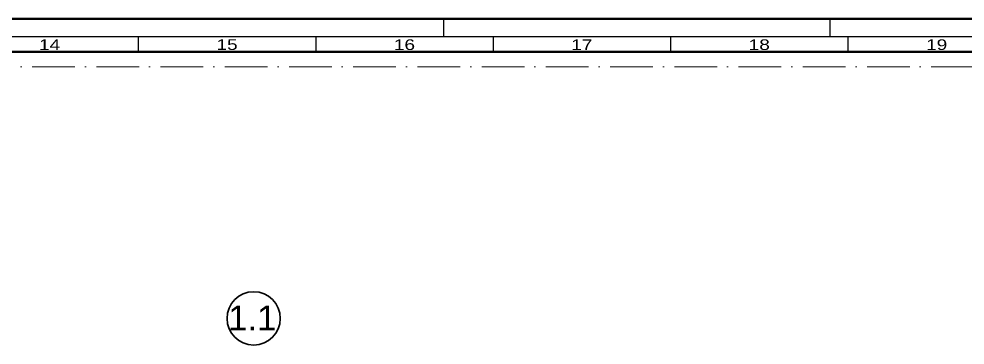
# Model space of a CAD drawing. Header units: millimetres. Extents: x -1189 to 0, y 0 to 841.
# Drawn here: x -527.7 to -261, y 749.1 to 841 of the extents above; entities that cross this region are included whole.
import ezdxf
from ezdxf.enums import TextEntityAlignment as Align

# ---------------------------------------------------------------- set-up
doc = ezdxf.new("R2010")
doc.units = ezdxf.units.MM
doc.linetypes.add('ACAD_ISO10W100', pattern=[18, 12, -3, 0, -3])
doc.layers.add('S02_Beschriftung', color=40, linetype='Continuous', lineweight=25)
doc.layers.add('S03_AL_Kontur', color=255, linetype='Continuous', lineweight=35)
doc.layers.add('S22_Einfügepunkte', color=91, linetype='Continuous', lineweight=50, plot=False)
doc.layers.add('S26_Schriftfeld', color=7, linetype='Continuous', lineweight=25, plot=False)
doc.styles.add('K_A0_9', font='arial.ttf', dxfattribs={"height": 8.9808})
doc.styles.get("Standard").update_dxf_attribs({"font": 'arial.ttf'})

# ---------------------------------------------------------------- blocks, each defined once
blk = doc.blocks.new('*U85')
at = {"layer": 'S22_Einfügepunkte', "color": 8, "linetype": 'ACAD_ISO10W100', "lineweight": 0}
blk.add_line((-1175.50740731288, 827.5073583128808), (-13.24264068711999, 827.5073583128809), dxfattribs=at)
at = {"layer": 'S26_Schriftfeld', "lineweight": 50}
for p, q in [((-1189.000049, 841), (0, 841)), ((-1179.750048, 831.7499990000001), (-9, 831.7499990000001))]:
    blk.add_line(p, q, dxfattribs=at)
at = {"layer": 'S26_Schriftfeld', "color": 2, "lineweight": 25}
for p, q in [((-407.9999969999999, 841), (-407.9999969999999, 835.9999990000001)), ((-298.9999809999999, 835.9999990000001), (-298.9999809999999, 841)), ((-4.999998999999661, 835.9999990000001), (-1184.000048, 835.9999990000001)), ((-494.0000089999999, 835.9999990000001), (-494.0000089999999, 831.7499990000001)), ((-444.0000019999998, 835.9999990000001), (-444.0000019999998, 831.7499990000001)), ((-393.9999950000001, 835.9999990000001), (-393.9999950000001, 831.7499990000001)), ((-343.999988, 835.9999990000001), (-343.999988, 831.7499990000001)), ((-293.9999800000001, 835.9999990000001), (-293.9999800000001, 831.7499990000001))]:
    blk.add_line(p, q, dxfattribs=at)
at = {"color": 2, "width": 1.2814}
for s, p in [('14', (-519.000013, 833.7499985000002)), ('15', (-469.0000054999999, 833.7499985000002)), ('16', (-418.9999985000001, 833.7499985000002)), ('17', (-368.9999915000002, 833.7499985000002)), ('18', (-318.9999840000002, 833.7499985000002)), ('19', (-268.9999765000002, 833.7499985000002))]:
    blk.add_text(s, height=3, dxfattribs=at).set_placement(p, align=Align.MIDDLE)

msp = doc.modelspace()

# ---------------------------------------------------------------- linework, layer by layer
at = {"layer": 'S03_AL_Kontur'}
msp.add_circle((-461.4895057368326, 756.6412685628459), 7.510458272050985, dxfattribs=at)

# ---------------------------------------------------------------- block references
at = {"layer": 'S26_Schriftfeld'}
msp.add_blockref('*U85', (0, 0), dxfattribs=at)

# ---------------------------------------------------------------- texts
at = {"layer": 'S02_Beschriftung', "style": 'K_A0_9'}
msp.add_text('1.1', height=7, dxfattribs=at).set_placement((-468.6756709869928, 753.255178971822))

doc.saveas('drawing.dxf')
